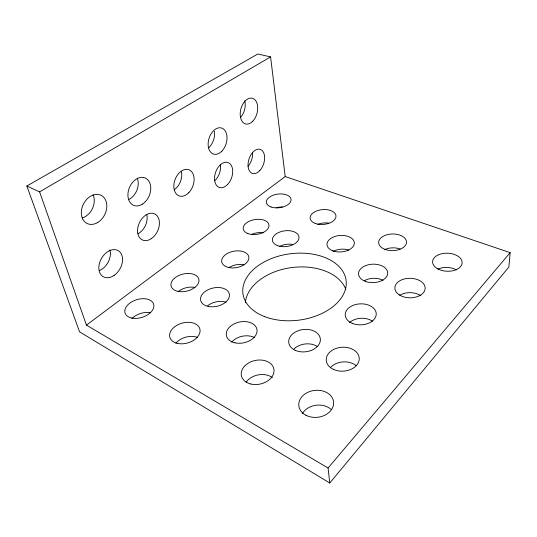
<?xml version="1.0" encoding="UTF-8"?>
<svg xmlns="http://www.w3.org/2000/svg" width="537" height="537" viewBox="0 0 537 537"><rect width="100%" height="100%" fill="white"/><g stroke="black" fill="none" stroke-linecap="round" stroke-linejoin="round"><path stroke-width="0.81" d="M285.194 176.566L510.15 252.645L508.854 267.057L329.765 483.005L79.563 331.839L26.85 186.017L257.807 53.995L270.581 56.902L285.194 176.566L86.45 325.127L39.604 191.884L26.85 186.017M329.765 483.005L328.073 468.029L510.15 252.645M39.604 191.884L270.581 56.902M86.45 325.127L328.073 468.029M399.877 295.216A14.942 9.847 1.1 0 1 420.773 295.686M330.812 367.187A16.251 12.056 -3.3 0 1 356.286 365.751M384.351 249.765A13.74 8.424 -1 0 1 400.146 249.007M246.134 382.176A16.318 12.123 -12 0 1 272.36 377.618M245.335 302.801A51.257 33.771 -7.2 0 1 291.416 267.607A51.257 33.771 -7.2 0 1 345.788 289.262M364.294 280.744A14.378 9.31 -1.7 0 1 383.035 280.314M302.499 413.43A17.191 13.566 -6.3 0 1 331.269 409.55M437.964 269.118A14.573 9.109 2.7 0 1 456.369 269.863M276.125 207.853A12.291 6.934 -7.4 0 1 282.334 206.94M132.25 318.3A14.761 9.324 -17.5 0 1 150.373 312.729M178.512 291.349A14.096 8.827 -14.1 0 1 195.018 287.476M251.725 234.347A12.848 7.558 -8.9 0 1 263.586 232.816M175.861 343.217A15.345 10.371 -16 0 1 197.374 337.364M317.729 224.372A12.821 7.518 -5.2 0 1 328.859 223.15M109.863 249.88A14.828 10.686 -59.7 0 1 99.271 270.588M252.531 152.575A12.492 7.793 -72.2 0 1 248.047 166.255M137.277 178.15A14.647 10.787 -67 0 1 128.779 199.529M214.31 131.263A13.479 9.042 -73.2 0 1 208.551 147.85M220.311 164.705A13.042 8.538 -70.8 0 1 214.713 180.768M146.749 214.478A14.21 10.075 -64.5 0 1 138.043 233.743M244.771 100.802A13.143 8.444 -75.5 0 1 240.495 117.415M93.062 194.756A15.492 11.942 -62.7 0 1 82.45 217.941M181.425 171.766A13.787 9.565 -69.3 0 1 174.303 189.689M333.162 251.41A13.519 8.33 -4.1 0 1 348.667 250.041M279.75 246.355A13.203 8.008 -7.4 0 1 292.645 244.436M229.071 267.54A13.586 8.397 -10.6 0 1 243.717 264.754M207.591 305.828A14.472 9.431 -12.8 0 1 226.09 302.23M231.655 342.17A15.345 10.693 -12 0 1 254.263 337.464M294.048 348.882A15.667 11.27 -6.9 0 1 317.501 346.627M349.527 322.589A15.284 10.586 -2.1 0 1 372.477 321.186M352.232 323.321A15.519 10.505 -2.3 0 0 376.215 314.588A15.519 10.505 -2.3 0 0 353.742 305.11A15.519 10.505 -2.3 0 0 352.232 323.321M295.061 350.238A15.915 11.196 -6.9 0 0 320.28 340.988A15.915 11.196 -6.9 0 0 298.243 330.711A15.915 11.196 -6.9 0 0 295.061 350.238M235.011 342.841A15.586 10.612 -11.8 0 0 257.022 329.913A15.586 10.612 -11.8 0 0 232.951 324.529A15.586 10.612 -11.8 0 0 235.011 342.841M208.343 306.452A14.68 9.344 -12.6 0 0 229.44 294.847A14.68 9.344 -12.6 0 0 207.168 290.208A14.68 9.344 -12.6 0 0 208.343 306.452M229.272 267.627A13.767 8.31 -10.5 0 0 248.859 257.243A13.767 8.31 -10.5 0 0 227.668 253.303A13.767 8.31 -10.5 0 0 229.272 267.627M277.501 245.624A13.385 7.914 -7.4 0 0 298.874 238.676A13.385 7.914 -7.4 0 0 280.703 231.709A13.385 7.914 -7.4 0 0 277.501 245.624M332.886 250.853A13.707 8.243 -4.2 0 0 354.292 243.711A13.707 8.243 -4.2 0 0 334.773 236.515A13.707 8.243 -4.2 0 0 332.886 250.853M315.494 223.526A12.989 7.424 -5.2 0 0 335.934 216.961A12.989 7.424 -5.2 0 0 317.723 210.558A12.989 7.424 -5.2 0 0 315.494 223.526M177.411 343.378A15.58 10.29 -15.7 0 0 200.093 330.577A15.58 10.29 -15.7 0 0 177.015 325.234A15.58 10.29 -15.7 0 0 177.411 343.378M247.812 233.548A13.016 7.471 -8.8 0 0 268.809 226.882A13.016 7.471 -8.8 0 0 251.645 220.304A13.016 7.471 -8.8 0 0 247.812 233.548M178.109 291.39A14.298 8.74 -13.8 0 0 198.999 280.354A14.298 8.74 -13.8 0 0 177.774 276.025A14.298 8.74 -13.8 0 0 178.109 291.39M131.599 318.011A14.976 9.243 -17.1 0 0 153.884 306.204A14.976 9.243 -17.1 0 0 132.491 301.411A14.976 9.243 -17.1 0 0 131.599 318.011M271.024 206.98A12.445 6.84 -7.4 0 0 290.953 200.798A12.445 6.84 -7.4 0 0 274.179 194.904A12.445 6.84 -7.4 0 0 271.024 206.98M437.259 268.56A14.781 9.022 2.3 0 0 461.753 264.654A14.781 9.022 2.3 0 0 443.085 253.477A14.781 9.022 2.3 0 0 437.259 268.56M305.983 415.276A17.493 13.519 -6.4 0 0 333.558 404.442A17.493 13.519 -6.4 0 0 309.057 391.788A17.493 13.519 -6.4 0 0 305.983 415.276M365.267 281.334A14.586 9.23 -2 0 0 387.674 273.501A14.586 9.23 -2 0 0 366.382 265.345A14.586 9.23 -2 0 0 365.267 281.334M264.754 316.662A52.008 33.469 -7.2 0 0 346.076 286.154A52.008 33.469 -7.2 0 0 272.709 258.075A52.008 33.469 -7.2 0 0 264.754 316.662M250.806 384.009A16.587 12.062 -11.7 0 0 273.971 369.543A16.587 12.062 -11.7 0 0 248.087 363.267A16.587 12.062 -11.7 0 0 250.806 384.009M385.331 249.517A13.935 8.33 -1.2 0 0 406.509 242.315A13.935 8.33 -1.2 0 0 385.915 235.078A13.935 8.33 -1.2 0 0 385.331 249.517M333.443 369.382A16.519 11.989 -3.5 0 0 359.193 359.615A16.519 11.989 -3.5 0 0 335.571 348.594A16.519 11.989 -3.5 0 0 333.443 369.382M399.219 294.833A15.164 9.767 0.7 0 0 424.626 290.745A15.164 9.767 0.7 0 0 406.173 278.575A15.164 9.767 0.7 0 0 399.219 294.833M114.066 275.4A15.029 10.619 -60.1 0 0 118.865 251.081A15.029 10.619 -60.1 0 0 99.157 264.546A15.029 10.619 -60.1 0 0 114.066 275.4M259.868 170.511A12.646 7.706 -72 0 0 261.063 149.742A12.646 7.706 -72 0 0 248.054 163.96A12.646 7.706 -72 0 0 259.868 170.511M142.379 204.167A14.855 10.713 -67.1 0 0 147.366 179.398A14.855 10.713 -67.1 0 0 128.269 191.347A14.855 10.713 -67.1 0 0 142.379 204.167M221.882 151.145A13.653 8.961 -73 0 0 222.714 128.484A13.653 8.961 -73 0 0 208.141 143.527A13.653 8.961 -73 0 0 221.882 151.145M227.728 184.339A13.203 8.451 -70.7 0 0 228.601 162.771A13.203 8.451 -70.7 0 0 214.545 177.814A13.203 8.451 -70.7 0 0 227.728 184.339M151.333 238.636A14.398 10.002 -64.7 0 0 156.2 214.907A14.398 10.002 -64.7 0 0 137.915 227.185A14.398 10.002 -64.7 0 0 151.333 238.636M252.739 121.248A13.311 8.364 -75.2 0 0 253.914 98.929A13.311 8.364 -75.2 0 0 240.214 113.119A13.311 8.364 -75.2 0 0 252.739 121.248M97.815 222.419A15.721 11.881 -63.1 0 0 102.782 196.414A15.721 11.881 -63.1 0 0 81.637 209.396A15.721 11.881 -63.1 0 0 97.815 222.419M188.836 192.635A13.975 9.491 -69.3 0 0 189.259 169.887A13.975 9.491 -69.3 0 0 173.82 185.916A13.975 9.491 -69.3 0 0 188.836 192.635"/></g></svg>
